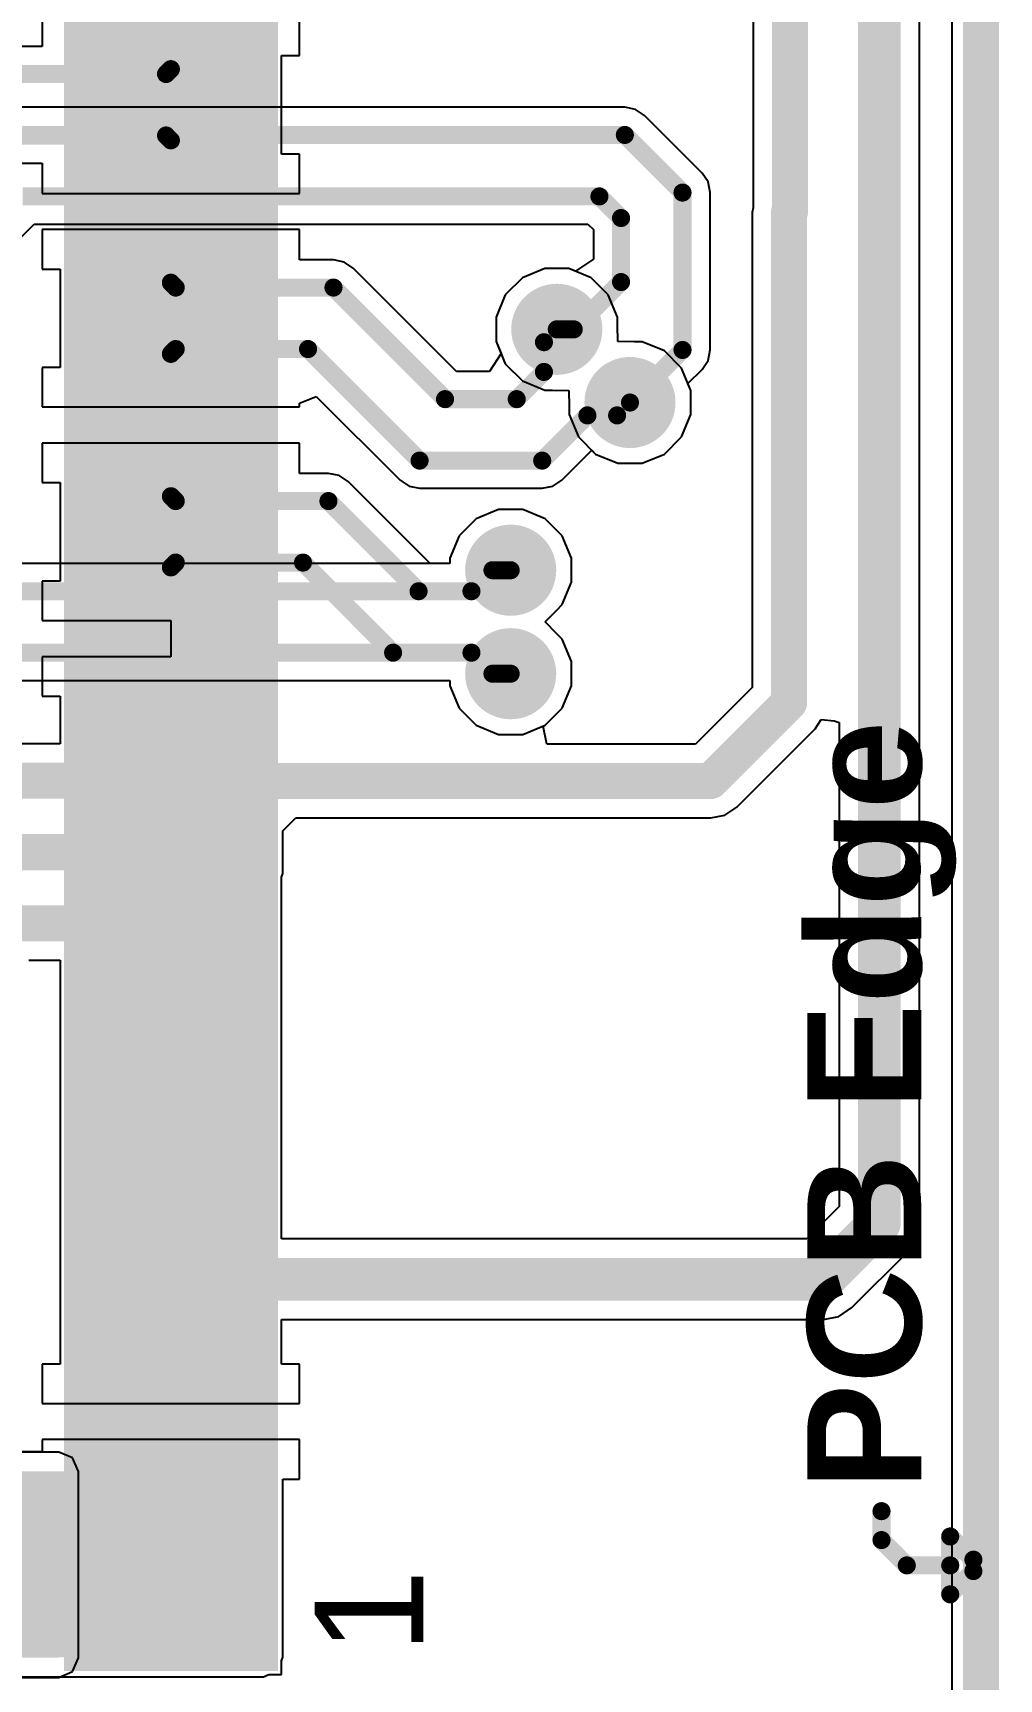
# Model space of a CAD drawing. Header units: inches. Extents: x -0.01 to 1.24, y -0.01 to 1.18.
# Drawn here: x 0.9708 to 1.2381, y 0.2929 to 0.7482 of the extents above; entities that cross this region are included whole.
import ezdxf

# ---------------------------------------------------------------- set-up
doc = ezdxf.new("R2010")
doc.units = ezdxf.units.IN
doc.header["$MEASUREMENT"] = 0
for name, color, linetype in [('Board Outline', 216, 'Continuous'), ('Bottom Layer', 5, 'Continuous'), ('Bottom Solder', 6, 'Continuous'), ('Mechanical 13', 56, 'Continuous'), ('Top Layer', 1, 'Continuous'), ('Top Overlay', 2, 'Continuous'), ('Top Paste', 8, 'Continuous'), ('Top Solder', 216, 'Continuous'), ('Via Holes', 16, 'Continuous')]:
    doc.layers.add(name, color=color, linetype=linetype)
doc.styles.add('Arial', font='', dxfattribs={"height": 0.2})
doc.styles.add('Arial_Bold', font='', dxfattribs={"height": 0.2})
doc.styles.get('Arial').set_extended_font_data('Arial')
doc.styles.get('Arial_Bold').set_extended_font_data('Arial', bold=True)

# ---------------------------------------------------------------- blocks, each defined once
blk = doc.blocks.new('TF31_30S_0_5SH_800__10')
at = {"layer": 'Top Layer'}
for points in [[(-0.27953, 0.03839), (-0.29134, 0.03839), (-0.29134, 0.08957), (-0.27953, 0.08957)], [(-0.25984, 0.03839), (-0.27165, 0.03839), (-0.27165, 0.08957), (-0.25984, 0.08957)], [(-0.24016, 0.03839), (-0.25197, 0.03839), (-0.25197, 0.08957), (-0.24016, 0.08957)], [(-0.22047, 0.03839), (-0.23228, 0.03839), (-0.23228, 0.08957), (-0.22047, 0.08957)], [(-0.20079, 0.03839), (-0.2126, 0.03839), (-0.2126, 0.08957), (-0.20079, 0.08957)], [(-0.1811, 0.03839), (-0.19291, 0.03839), (-0.19291, 0.08957), (-0.1811, 0.08957)], [(-0.16142, 0.03839), (-0.17323, 0.03839), (-0.17323, 0.08957), (-0.16142, 0.08957)], [(-0.14173, 0.03839), (-0.15354, 0.03839), (-0.15354, 0.08957), (-0.14173, 0.08957)], [(-0.12205, 0.03839), (-0.13386, 0.03839), (-0.13386, 0.08957), (-0.12205, 0.08957)], [(-0.10236, 0.03839), (-0.11417, 0.03839), (-0.11417, 0.08957), (-0.10236, 0.08957)], [(-0.08268, 0.03839), (-0.09449, 0.03839), (-0.09449, 0.08957), (-0.08268, 0.08957)], [(-0.06299, 0.03839), (-0.0748, 0.03839), (-0.0748, 0.08957), (-0.06299, 0.08957)], [(-0.04331, 0.03839), (-0.05512, 0.03839), (-0.05512, 0.08957), (-0.04331, 0.08957)], [(-0.02362, 0.03839), (-0.03543, 0.03839), (-0.03543, 0.08957), (-0.02362, 0.08957)], [(-0.00394, 0.03839), (-0.01575, 0.03839), (-0.01575, 0.08957), (-0.00394, 0.08957)], [(0.01575, 0.03839), (0.00394, 0.03839), (0.00394, 0.08957), (0.01575, 0.08957)], [(0.03543, 0.03839), (0.02362, 0.03839), (0.02362, 0.08957), (0.03543, 0.08957)], [(0.05512, 0.03839), (0.04331, 0.03839), (0.04331, 0.08957), (0.05512, 0.08957)], [(0.0748, 0.03839), (0.06299, 0.03839), (0.06299, 0.08957), (0.0748, 0.08957)], [(0.09449, 0.03839), (0.08268, 0.03839), (0.08268, 0.08957), (0.09449, 0.08957)], [(0.11417, 0.03839), (0.10236, 0.03839), (0.10236, 0.08957), (0.11417, 0.08957)], [(0.13386, 0.03839), (0.12205, 0.03839), (0.12205, 0.08957), (0.13386, 0.08957)], [(0.15354, 0.03839), (0.14173, 0.03839), (0.14173, 0.08957), (0.15354, 0.08957)]]:
    blk.add_hatch(color=1, dxfattribs=at).paths.add_polyline_path(points)
at = {"layer": 'Top Paste'}
for points in [[(-0.27953, 0.03839), (-0.29134, 0.03839), (-0.29134, 0.08957), (-0.27953, 0.08957)], [(-0.25984, 0.03839), (-0.27165, 0.03839), (-0.27165, 0.08957), (-0.25984, 0.08957)], [(-0.24016, 0.03839), (-0.25197, 0.03839), (-0.25197, 0.08957), (-0.24016, 0.08957)], [(-0.22047, 0.03839), (-0.23228, 0.03839), (-0.23228, 0.08957), (-0.22047, 0.08957)], [(-0.20079, 0.03839), (-0.2126, 0.03839), (-0.2126, 0.08957), (-0.20079, 0.08957)], [(-0.1811, 0.03839), (-0.19291, 0.03839), (-0.19291, 0.08957), (-0.1811, 0.08957)], [(-0.16142, 0.03839), (-0.17323, 0.03839), (-0.17323, 0.08957), (-0.16142, 0.08957)], [(-0.14173, 0.03839), (-0.15354, 0.03839), (-0.15354, 0.08957), (-0.14173, 0.08957)], [(-0.12205, 0.03839), (-0.13386, 0.03839), (-0.13386, 0.08957), (-0.12205, 0.08957)], [(-0.10236, 0.03839), (-0.11417, 0.03839), (-0.11417, 0.08957), (-0.10236, 0.08957)], [(-0.08268, 0.03839), (-0.09449, 0.03839), (-0.09449, 0.08957), (-0.08268, 0.08957)], [(-0.06299, 0.03839), (-0.0748, 0.03839), (-0.0748, 0.08957), (-0.06299, 0.08957)], [(-0.04331, 0.03839), (-0.05512, 0.03839), (-0.05512, 0.08957), (-0.04331, 0.08957)], [(-0.02362, 0.03839), (-0.03543, 0.03839), (-0.03543, 0.08957), (-0.02362, 0.08957)], [(-0.00394, 0.03839), (-0.01575, 0.03839), (-0.01575, 0.08957), (-0.00394, 0.08957)], [(0.01575, 0.03839), (0.00394, 0.03839), (0.00394, 0.08957), (0.01575, 0.08957)], [(0.03543, 0.03839), (0.02362, 0.03839), (0.02362, 0.08957), (0.03543, 0.08957)], [(0.05512, 0.03839), (0.04331, 0.03839), (0.04331, 0.08957), (0.05512, 0.08957)], [(0.0748, 0.03839), (0.06299, 0.03839), (0.06299, 0.08957), (0.0748, 0.08957)], [(0.09449, 0.03839), (0.08268, 0.03839), (0.08268, 0.08957), (0.09449, 0.08957)], [(0.11417, 0.03839), (0.10236, 0.03839), (0.10236, 0.08957), (0.11417, 0.08957)], [(0.13386, 0.03839), (0.12205, 0.03839), (0.12205, 0.08957), (0.13386, 0.08957)], [(0.15354, 0.03839), (0.14173, 0.03839), (0.14173, 0.08957), (0.15354, 0.08957)]]:
    blk.add_hatch(color=8, dxfattribs=at).paths.add_polyline_path(points)
at = {"layer": 'Top Solder'}
for points in [[(-0.27553, 0.03439), (-0.29534, 0.03439), (-0.29534, 0.09357), (-0.27553, 0.09357)], [(-0.25584, 0.03439), (-0.27565, 0.03439), (-0.27565, 0.09357), (-0.25584, 0.09357)], [(-0.23616, 0.03439), (-0.25597, 0.03439), (-0.25597, 0.09357), (-0.23616, 0.09357)], [(-0.21647, 0.03439), (-0.23628, 0.03439), (-0.23628, 0.09357), (-0.21647, 0.09357)], [(-0.19679, 0.03439), (-0.2166, 0.03439), (-0.2166, 0.09357), (-0.19679, 0.09357)], [(-0.1771, 0.03439), (-0.19691, 0.03439), (-0.19691, 0.09357), (-0.1771, 0.09357)], [(-0.15742, 0.03439), (-0.17723, 0.03439), (-0.17723, 0.09357), (-0.15742, 0.09357)], [(-0.13773, 0.03439), (-0.15754, 0.03439), (-0.15754, 0.09357), (-0.13773, 0.09357)], [(-0.11805, 0.03439), (-0.13786, 0.03439), (-0.13786, 0.09357), (-0.11805, 0.09357)], [(-0.09836, 0.03439), (-0.11817, 0.03439), (-0.11817, 0.09357), (-0.09836, 0.09357)], [(-0.07868, 0.03439), (-0.09849, 0.03439), (-0.09849, 0.09357), (-0.07868, 0.09357)], [(-0.05899, 0.03439), (-0.0788, 0.03439), (-0.0788, 0.09357), (-0.05899, 0.09357)], [(-0.03931, 0.03439), (-0.05912, 0.03439), (-0.05912, 0.09357), (-0.03931, 0.09357)], [(-0.01962, 0.03439), (-0.03943, 0.03439), (-0.03943, 0.09357), (-0.01962, 0.09357)], [(0.00006, 0.03439), (-0.01975, 0.03439), (-0.01975, 0.09357), (0.00006, 0.09357)], [(0.01975, 0.03439), (-0.00006, 0.03439), (-0.00006, 0.09357), (0.01975, 0.09357)], [(0.03943, 0.03439), (0.01962, 0.03439), (0.01962, 0.09357), (0.03943, 0.09357)], [(0.05912, 0.03439), (0.03931, 0.03439), (0.03931, 0.09357), (0.05912, 0.09357)], [(0.0788, 0.03439), (0.05899, 0.03439), (0.05899, 0.09357), (0.0788, 0.09357)], [(0.09849, 0.03439), (0.07868, 0.03439), (0.07868, 0.09357), (0.09849, 0.09357)], [(0.11817, 0.03439), (0.09836, 0.03439), (0.09836, 0.09357), (0.11817, 0.09357)], [(0.13786, 0.03439), (0.11805, 0.03439), (0.11805, 0.09357), (0.13786, 0.09357)], [(0.15754, 0.03439), (0.13773, 0.03439), (0.13773, 0.09357), (0.15754, 0.09357)], [(0.17723, 0.03439), (0.15742, 0.03439), (0.15742, 0.09357), (0.17723, 0.09357)]]:
    blk.add_hatch(color=216, dxfattribs=at).paths.add_polyline_path(points)
at = {"layer": 'Mechanical 13'}
for points in [[(-0.25916, -0.1326, 0.005, 0.005, 0), (-0.26616, -0.1396, 0.005, 0.005, 0)], [(-0.25916, -0.1326, 0.005, 0.005, 0), (-0.25116, -0.1326, 0.005, 0.005, 0)], [(-0.26616, -0.1396, 0.005, 0.005, 0), (-0.26616, -0.1516, 0.005, 0.005, 0)], [(-0.27416, -0.1516, 0.005, 0.005, 0), (-0.26773, -0.15802, 0.005, 0.005, 0)], [(-0.27416, -0.1516, 0.005, 0.005, 0), (-0.26616, -0.1516, 0.005, 0.005, 0)], [(-0.26616, -0.1516, 0.005, 0.005, 0), (-0.25816, -0.1516, 0.005, 0.005, 0)], [(-0.25816, -0.1516, 0.005, 0.005, 0), (-0.26458, -0.15802, 0.005, 0.005, 0)]]:
    blk.add_lwpolyline(points, format="xyseb", dxfattribs=at)
for points in [[(-0.26041, -0.1326, 0.0025, 0.0025, 1), (-0.25791, -0.1326, 0.0025, 0.0025, 1)], [(-0.26041, -0.1326, 0.0025, 0.0025, 1), (-0.25791, -0.1326, 0.0025, 0.0025, 1)], [(-0.25241, -0.1326, 0.0025, 0.0025, 1), (-0.24991, -0.1326, 0.0025, 0.0025, 1)], [(-0.26741, -0.1396, 0.0025, 0.0025, 1), (-0.26491, -0.1396, 0.0025, 0.0025, 1)], [(-0.26741, -0.1396, 0.0025, 0.0025, 1), (-0.26491, -0.1396, 0.0025, 0.0025, 1)], [(-0.27541, -0.1516, 0.0025, 0.0025, 1), (-0.27291, -0.1516, 0.0025, 0.0025, 1)], [(-0.27541, -0.1516, 0.0025, 0.0025, 1), (-0.27291, -0.1516, 0.0025, 0.0025, 1)], [(-0.26741, -0.1516, 0.0025, 0.0025, 1), (-0.26491, -0.1516, 0.0025, 0.0025, 1)], [(-0.26741, -0.1516, 0.0025, 0.0025, 1), (-0.26491, -0.1516, 0.0025, 0.0025, 1)], [(-0.26741, -0.1516, 0.0025, 0.0025, 1), (-0.26491, -0.1516, 0.0025, 0.0025, 1)], [(-0.25941, -0.1516, 0.0025, 0.0025, 1), (-0.25691, -0.1516, 0.0025, 0.0025, 1)], [(-0.25941, -0.1516, 0.0025, 0.0025, 1), (-0.25691, -0.1516, 0.0025, 0.0025, 1)], [(-0.26898, -0.15802, 0.0025, 0.0025, 1), (-0.26648, -0.15802, 0.0025, 0.0025, 1)], [(-0.26583, -0.15802, 0.0025, 0.0025, 1), (-0.26333, -0.15802, 0.0025, 0.0025, 1)]]:
    blk.add_lwpolyline(points, format="xyseb", close=True, dxfattribs=at)
at = {"layer": 'Top Overlay'}
blk.add_lwpolyline([(-0.37992, -0.16043, 0.005, 0.005, 0), (0.37992, -0.16043, 0.005, 0.005, 0)], format="xyseb", dxfattribs=at)
at = {"layer": 'Mechanical 13', "style": 'Arial_Bold'}
blk.add_text('PCB Edge', height=0.031496, dxfattribs=at).set_placement((-0.24528, -0.14358))
at = {"layer": 'Top Overlay', "style": 'Arial'}
blk.add_text('1', height=0.03, dxfattribs=at).set_placement((-0.29057, -0.00581))

msp = doc.modelspace()

# ---------------------------------------------------------------- hatches: boundary and pattern name
at = {"layer": 'Bottom Layer'}
h = msp.add_hatch(color=5, dxfattribs=at)
edge = h.paths.add_edge_path()
edge.add_arc((1.11576, 0.66624), 0.01181, 0, 360)
h = msp.add_hatch(color=5, dxfattribs=at)
edge = h.paths.add_edge_path()
edge.add_arc((1.136, 0.646), 0.01181, 0, 360)
h = msp.add_hatch(color=5, dxfattribs=at)
edge = h.paths.add_edge_path()
edge.add_arc((1.103, 0.59962), 0.01181, 0, 360)
h = msp.add_hatch(color=5, dxfattribs=at)
edge = h.paths.add_edge_path()
edge.add_arc((1.103, 0.571), 0.01181, 0, 360)
msp.add_hatch(color=5, dxfattribs=at).paths.add_polyline_path([(0.556, 0.29883), (0.978, 0.29883), (0.978, 0.35032), (0.556, 0.35032)])
at = {"layer": 'Bottom Solder'}
h = msp.add_hatch(color=6, dxfattribs=at)
edge = h.paths.add_edge_path()
edge.add_arc((1.11576, 0.66624), 0.0126, 0, 360)
h = msp.add_hatch(color=6, dxfattribs=at)
edge = h.paths.add_edge_path()
edge.add_arc((1.136, 0.646), 0.0126, 0, 360)
h = msp.add_hatch(color=6, dxfattribs=at)
edge = h.paths.add_edge_path()
edge.add_arc((1.103, 0.59962), 0.0126, 0, 360)
h = msp.add_hatch(color=6, dxfattribs=at)
edge = h.paths.add_edge_path()
edge.add_arc((1.103, 0.571), 0.0126, 0, 360)
at = {"layer": 'Top Layer'}
h = msp.add_hatch(color=1, dxfattribs=at)
edge = h.paths.add_edge_path()
edge.add_arc((1.11576, 0.66624), 0.01181, 0, 360)
h = msp.add_hatch(color=1, dxfattribs=at)
edge = h.paths.add_edge_path()
edge.add_arc((1.136, 0.646), 0.01181, 0, 360)
h = msp.add_hatch(color=1, dxfattribs=at)
edge = h.paths.add_edge_path()
edge.add_arc((1.103, 0.59962), 0.01181, 0, 360)
h = msp.add_hatch(color=1, dxfattribs=at)
edge = h.paths.add_edge_path()
edge.add_arc((1.103, 0.571), 0.01181, 0, 360)
for points in [[(0.98341, 0.51575), (1.03459, 0.51575), (1.03459, 0.52756), (0.98341, 0.52756)], [(0.938, 0.299), (1.03459, 0.299), (1.03459, 0.35039), (0.938, 0.35039)], [(0.98341, 0.29921), (1.03459, 0.29921), (1.03459, 0.35039), (0.98341, 0.35039)]]:
    msp.add_hatch(color=1, dxfattribs=at).paths.add_polyline_path(points)
at = {"layer": 'Top Solder'}
h = msp.add_hatch(color=216, dxfattribs=at)
edge = h.paths.add_edge_path()
edge.add_arc((1.11576, 0.66624), 0.0126, 0, 360)
h = msp.add_hatch(color=216, dxfattribs=at)
edge = h.paths.add_edge_path()
edge.add_arc((1.136, 0.646), 0.0126, 0, 360)
h = msp.add_hatch(color=216, dxfattribs=at)
edge = h.paths.add_edge_path()
edge.add_arc((1.103, 0.59962), 0.0126, 0, 360)
h = msp.add_hatch(color=216, dxfattribs=at)
edge = h.paths.add_edge_path()
edge.add_arc((1.103, 0.571), 0.0126, 0, 360)
at = {"layer": 'Via Holes'}
h = msp.add_hatch(color=7, dxfattribs=at)
edge = h.paths.add_edge_path()
edge.add_arc((1.11576, 0.66624), 0.00591, 0, 360)
h = msp.add_hatch(color=7, dxfattribs=at)
edge = h.paths.add_edge_path()
edge.add_arc((1.136, 0.646), 0.00591, 0, 360)
h = msp.add_hatch(color=7, dxfattribs=at)
edge = h.paths.add_edge_path()
edge.add_arc((1.103, 0.59962), 0.00591, 0, 360)
h = msp.add_hatch(color=7, dxfattribs=at)
edge = h.paths.add_edge_path()
edge.add_arc((1.103, 0.571), 0.00591, 0, 360)

# ---------------------------------------------------------------- linework, layer by layer
at = {"layer": 'Board Outline'}
msp.add_lwpolyline([(1.2331, 0, 0.01, 0.01, 0), (1.2331, 1.17365, 0.01, 0.01, 0)], format="xyseb", dxfattribs=at)
at = {"layer": 'Bottom Layer'}
for p, q in [((1.225, 1.165), (1.225, 0.01)), ((1.13458, 0.72765), (0.96096, 0.72765)), ((1.13751, 0.72706), (1.13458, 0.72765)), ((1.13999, 0.72541), (1.13751, 0.72706)), ((1.15593, 0.70947), (1.13999, 0.72541)), ((1.15759, 0.70699), (1.15593, 0.70947)), ((1.15817, 0.70406), (1.15759, 0.70699)), ((1.15817, 0.66053), (1.15817, 0.70406)), ((0.90441, 0.62859), (0.97117, 0.69535)), ((0.97117, 0.69535), (1.12437, 0.69535)), ((1.12437, 0.69535), (1.12588, 0.69385)), ((1.12588, 0.69385), (1.12588, 0.68566)), ((1.11242, 0.68305), (1.10624, 0.68049)), ((1.11911, 0.68305), (1.11242, 0.68305)), ((1.12096, 0.68228), (1.11911, 0.68305)), ((1.12588, 0.68566), (1.12096, 0.68228)), ((1.10624, 0.68049), (1.10151, 0.67576)), ((1.10151, 0.67576), (1.09895, 0.66958)), ((1.09895, 0.66958), (1.09895, 0.66289)), ((1.09895, 0.66289), (1.10151, 0.65672)), ((1.15759, 0.6576), (1.15817, 0.66053)), ((1.10151, 0.65672), (1.10624, 0.65199)), ((1.15593, 0.65512), (1.15759, 0.6576)), ((1.10624, 0.65199), (1.11242, 0.64943)), ((1.15203, 0.65122), (1.15593, 0.65512)), ((1.15281, 0.64934), (1.15203, 0.65122)), ((1.11242, 0.64943), (1.11457, 0.64943)), ((1.11457, 0.64943), (1.11911, 0.64935)), ((1.11911, 0.64935), (1.11919, 0.64481)), ((1.15281, 0.64266), (1.15281, 0.64934)), ((1.11919, 0.64481), (1.11919, 0.64266)), ((1.11919, 0.64266), (1.12175, 0.63648)), ((1.15025, 0.63648), (1.15281, 0.64266)), ((1.12175, 0.63648), (1.12648, 0.63175)), ((1.14552, 0.63175), (1.15025, 0.63648)), ((1.12648, 0.63175), (1.13266, 0.62919)), ((1.13266, 0.62919), (1.13934, 0.62919)), ((1.13934, 0.62919), (1.14552, 0.63175)), ((1.09966, 0.61643), (1.09348, 0.61387)), ((1.10634, 0.61643), (1.09966, 0.61643)), ((1.11252, 0.61387), (1.10634, 0.61643)), ((1.09348, 0.61387), (1.08875, 0.60914)), ((1.11725, 0.60914), (1.11252, 0.61387)), ((1.08875, 0.60914), (1.08619, 0.60297)), ((1.11981, 0.60297), (1.11725, 0.60914)), ((1.08619, 0.60146), (0.82417, 0.60146)), ((1.08619, 0.60297), (1.08619, 0.60146)), ((1.11981, 0.59628), (1.11981, 0.60297)), ((1.11725, 0.5901), (1.11981, 0.59628)), ((1.11258, 0.58531), (1.11573, 0.58858)), ((1.11573, 0.58858), (1.11725, 0.5901)), ((1.11573, 0.58204), (1.11258, 0.58531)), ((1.11725, 0.58052), (1.11573, 0.58204)), ((1.11981, 0.57434), (1.11725, 0.58052)), ((1.11981, 0.56766), (1.11981, 0.57434)), ((0.70502, 0.56916), (1.08619, 0.56916)), ((1.08619, 0.56916), (1.08619, 0.56766)), ((1.08619, 0.56766), (1.08875, 0.56148)), ((1.11725, 0.56148), (1.11981, 0.56766)), ((1.08875, 0.56148), (1.09348, 0.55675)), ((1.11252, 0.55675), (1.11725, 0.56148)), ((1.09348, 0.55675), (1.09966, 0.55419)), ((1.10634, 0.55419), (1.11252, 0.55675)), ((1.09966, 0.55419), (1.10634, 0.55419)), ((0.978, 0.35573), (0.556, 0.35573)), ((0.98183, 0.35414), (0.978, 0.35573)), ((0.98341, 0.35032), (0.98183, 0.35414)), ((0.98341, 0.29883), (0.98341, 0.35032)), ((0.98183, 0.295), (0.98341, 0.29883)), ((0.556, 0.29341), (0.978, 0.29341)), ((0.978, 0.29341), (0.98183, 0.295))]:
    msp.add_line(p, q, dxfattribs=at)
for points in [[(0.96096, 0.72, 0.005, 0.005, 0), (1.13458, 0.72, 0.005, 0.005, 0)], [(1.13458, 0.72, 0.005, 0.005, 0), (1.15053, 0.70406, 0.005, 0.005, 0)], [(1.15053, 0.66053, 0.005, 0.005, 0), (1.15053, 0.70406, 0.005, 0.005, 0)], [(0.968, 0.703, 0.005, 0.005, 0), (1.12754, 0.703, 0.005, 0.005, 0)], [(1.12754, 0.703, 0.005, 0.005, 0), (1.13353, 0.69702, 0.005, 0.005, 0)], [(1.13353, 0.67932, 0.005, 0.005, 0), (1.13353, 0.69702, 0.005, 0.005, 0)], [(1.12044, 0.66624, 0.005, 0.005, 0), (1.13353, 0.67932, 0.005, 0.005, 0)], [(1.11576, 0.66624, 0.005, 0.005, 0), (1.12044, 0.66624, 0.005, 0.005, 0)], [(1.136, 0.646, 0.005, 0.005, 0), (1.15053, 0.66053, 0.005, 0.005, 0)], [(1.09215, 0.59381, 0.005, 0.005, 0), (1.09796, 0.59962, 0.005, 0.005, 0)], [(1.09796, 0.59962, 0.005, 0.005, 0), (1.103, 0.59962, 0.005, 0.005, 0)], [(0.84119, 0.59381, 0.005, 0.005, 0), (1.09215, 0.59381, 0.005, 0.005, 0)], [(0.70185, 0.57681, 0.005, 0.005, 0), (1.09215, 0.57681, 0.005, 0.005, 0)], [(1.09215, 0.57681, 0.005, 0.005, 0), (1.09796, 0.571, 0.005, 0.005, 0)], [(1.09796, 0.571, 0.005, 0.005, 0), (1.103, 0.571, 0.005, 0.005, 0)]]:
    msp.add_lwpolyline(points, format="xyseb", dxfattribs=at)
for points in [[(1.13333, 0.72, 0.0025, 0.0025, 1), (1.13583, 0.72, 0.0025, 0.0025, 1)], [(1.13333, 0.72, 0.0025, 0.0025, 1), (1.13583, 0.72, 0.0025, 0.0025, 1)], [(1.14928, 0.70406, 0.0025, 0.0025, 1), (1.15178, 0.70406, 0.0025, 0.0025, 1)], [(1.14928, 0.70406, 0.0025, 0.0025, 1), (1.15178, 0.70406, 0.0025, 0.0025, 1)], [(1.12629, 0.703, 0.0025, 0.0025, 1), (1.12879, 0.703, 0.0025, 0.0025, 1)], [(1.12629, 0.703, 0.0025, 0.0025, 1), (1.12879, 0.703, 0.0025, 0.0025, 1)], [(1.13228, 0.69702, 0.0025, 0.0025, 1), (1.13478, 0.69702, 0.0025, 0.0025, 1)], [(1.13228, 0.69702, 0.0025, 0.0025, 1), (1.13478, 0.69702, 0.0025, 0.0025, 1)], [(1.13228, 0.67932, 0.0025, 0.0025, 1), (1.13478, 0.67932, 0.0025, 0.0025, 1)], [(1.13228, 0.67932, 0.0025, 0.0025, 1), (1.13478, 0.67932, 0.0025, 0.0025, 1)], [(1.11451, 0.66624, 0.0025, 0.0025, 1), (1.11701, 0.66624, 0.0025, 0.0025, 1)], [(1.11919, 0.66624, 0.0025, 0.0025, 1), (1.12169, 0.66624, 0.0025, 0.0025, 1)], [(1.11919, 0.66624, 0.0025, 0.0025, 1), (1.12169, 0.66624, 0.0025, 0.0025, 1)], [(1.14928, 0.66053, 0.0025, 0.0025, 1), (1.15178, 0.66053, 0.0025, 0.0025, 1)], [(1.14928, 0.66053, 0.0025, 0.0025, 1), (1.15178, 0.66053, 0.0025, 0.0025, 1)], [(1.13475, 0.646, 0.0025, 0.0025, 1), (1.13725, 0.646, 0.0025, 0.0025, 1)], [(1.09671, 0.59962, 0.0025, 0.0025, 1), (1.09921, 0.59962, 0.0025, 0.0025, 1)], [(1.09671, 0.59962, 0.0025, 0.0025, 1), (1.09921, 0.59962, 0.0025, 0.0025, 1)], [(1.10175, 0.59962, 0.0025, 0.0025, 1), (1.10425, 0.59962, 0.0025, 0.0025, 1)], [(1.0909, 0.59381, 0.0025, 0.0025, 1), (1.0934, 0.59381, 0.0025, 0.0025, 1)], [(1.0909, 0.59381, 0.0025, 0.0025, 1), (1.0934, 0.59381, 0.0025, 0.0025, 1)], [(1.0909, 0.57681, 0.0025, 0.0025, 1), (1.0934, 0.57681, 0.0025, 0.0025, 1)], [(1.0909, 0.57681, 0.0025, 0.0025, 1), (1.0934, 0.57681, 0.0025, 0.0025, 1)], [(1.09671, 0.571, 0.0025, 0.0025, 1), (1.09921, 0.571, 0.0025, 0.0025, 1)], [(1.09671, 0.571, 0.0025, 0.0025, 1), (1.09921, 0.571, 0.0025, 0.0025, 1)], [(1.10175, 0.571, 0.0025, 0.0025, 1), (1.10425, 0.571, 0.0025, 0.0025, 1)]]:
    msp.add_lwpolyline(points, format="xyseb", close=True, dxfattribs=at)
at = {"layer": 'Top Layer'}
for p, q in [((1.225, 1.165), (1.225, 0.01)), ((1.21612, 0.419), (1.21612, 0.85124)), ((1.17006, 0.83213), (1.17006, 0.69987)), ((0.97341, 0.75287), (0.97341, 0.74449)), ((1.04459, 0.74197), (1.04459, 0.75287)), ((0.97341, 0.74449), (0.89238, 0.74449)), ((1.03959, 0.71472), (1.03959, 0.74197)), ((1.03959, 0.74197), (1.04459, 0.74197)), ((0.90259, 0.7122), (0.97341, 0.7122)), ((0.97341, 0.7122), (0.97341, 0.70382)), ((1.04459, 0.71472), (1.03959, 0.71472)), ((1.04459, 0.70382), (1.04459, 0.71472)), ((0.97341, 0.70382), (1.009, 0.70382)), ((1.009, 0.70382), (1.04459, 0.70382)), ((1.17006, 0.69987), (1.1698, 0.69856)), ((1.1698, 0.69856), (1.1698, 0.56722)), ((1.009, 0.69382), (0.97341, 0.69382)), ((0.97341, 0.69382), (0.97341, 0.68291)), ((1.04459, 0.69382), (1.009, 0.69382)), ((1.04459, 0.68544), (1.04459, 0.69382)), ((0.97341, 0.68291), (0.97841, 0.68291)), ((0.97841, 0.68291), (0.97841, 0.65567)), ((1.05398, 0.68544), (1.04459, 0.68544)), ((1.0569, 0.68486), (1.05398, 0.68544)), ((1.05939, 0.6832), (1.0569, 0.68486)), ((1.08801, 0.65457), (1.05939, 0.6832)), ((1.11242, 0.68305), (1.10624, 0.68049)), ((1.11911, 0.68305), (1.11242, 0.68305)), ((1.12528, 0.68049), (1.11911, 0.68305)), ((1.10624, 0.68049), (1.10151, 0.67576)), ((1.13001, 0.67576), (1.12528, 0.68049)), ((1.10151, 0.67576), (1.09895, 0.66958)), ((1.13257, 0.66958), (1.13001, 0.67576)), ((1.09895, 0.66958), (1.09895, 0.66289)), ((1.13257, 0.66743), (1.13257, 0.66958)), ((1.13265, 0.66289), (1.13257, 0.66743)), ((1.09895, 0.66289), (1.10033, 0.65957)), ((1.13719, 0.66281), (1.13265, 0.66289)), ((1.13934, 0.66281), (1.13719, 0.66281)), ((1.14552, 0.66025), (1.13934, 0.66281)), ((1.15025, 0.65552), (1.14552, 0.66025)), ((0.97841, 0.65567), (0.97341, 0.65567)), ((0.97341, 0.65567), (0.97341, 0.64476)), ((1.10033, 0.65957), (1.09712, 0.65457)), ((1.09712, 0.65457), (1.08801, 0.65457)), ((1.15281, 0.64934), (1.15025, 0.65552)), ((1.04459, 0.64579), (1.04921, 0.6477)), ((1.04921, 0.6477), (1.07239, 0.62452)), ((1.15281, 0.64266), (1.15281, 0.64934)), ((0.97341, 0.64476), (1.009, 0.64476)), ((1.009, 0.64476), (1.04459, 0.64476)), ((1.04459, 0.64476), (1.04459, 0.64579)), ((1.15025, 0.63648), (1.15281, 0.64266)), ((1.009, 0.63476), (0.97341, 0.63476)), ((0.97341, 0.63476), (0.97341, 0.62386)), ((1.04459, 0.63476), (1.009, 0.63476)), ((1.04459, 0.62638), (1.04459, 0.63476)), ((1.14552, 0.63175), (1.15025, 0.63648)), ((1.11712, 0.62452), (1.12541, 0.63281)), ((1.12541, 0.63281), (1.12648, 0.63175)), ((1.12648, 0.63175), (1.13266, 0.62919)), ((1.13266, 0.62919), (1.13934, 0.62919)), ((1.13934, 0.62919), (1.14552, 0.63175)), ((0.97341, 0.62386), (0.97841, 0.62386)), ((0.97841, 0.62386), (0.97841, 0.59661)), ((1.05259, 0.62638), (1.04459, 0.62638)), ((1.05552, 0.6258), (1.05259, 0.62638)), ((1.058, 0.62414), (1.05552, 0.6258)), ((1.08069, 0.60146), (1.058, 0.62414)), ((1.07239, 0.62452), (1.07239, 0.62452)), ((1.07239, 0.62452), (1.07487, 0.62286)), ((1.11464, 0.62286), (1.11712, 0.62452)), ((1.07487, 0.62286), (1.0778, 0.62228)), ((1.0778, 0.62228), (1.11171, 0.62228)), ((1.11171, 0.62228), (1.11464, 0.62286)), ((1.09966, 0.61643), (1.09348, 0.61387)), ((1.10634, 0.61643), (1.09966, 0.61643)), ((1.11252, 0.61387), (1.10634, 0.61643)), ((1.09348, 0.61387), (1.08875, 0.60914)), ((1.11725, 0.60914), (1.11252, 0.61387)), ((1.08875, 0.60914), (1.08619, 0.60297)), ((1.11981, 0.60297), (1.11725, 0.60914)), ((1.08619, 0.60146), (1.08069, 0.60146)), ((1.08619, 0.60297), (1.08619, 0.60146)), ((1.11981, 0.59628), (1.11981, 0.60297)), ((0.97841, 0.59661), (0.97341, 0.59661)), ((0.97341, 0.59661), (0.97341, 0.58571)), ((1.11725, 0.5901), (1.11981, 0.59628)), ((1.11258, 0.58531), (1.11573, 0.58858)), ((1.11573, 0.58858), (1.11725, 0.5901)), ((0.97341, 0.58571), (1.009, 0.58571)), ((1.009, 0.58571), (1.009, 0.57571)), ((1.11573, 0.58204), (1.11258, 0.58531)), ((1.11725, 0.58052), (1.11573, 0.58204)), ((1.11981, 0.57434), (1.11725, 0.58052)), ((1.009, 0.57571), (0.97341, 0.57571)), ((0.97341, 0.57571), (0.97341, 0.5648)), ((1.11981, 0.56766), (1.11981, 0.57434)), ((0.97341, 0.5648), (0.97841, 0.5648)), ((0.97841, 0.5648), (0.97841, 0.55164)), ((1.11725, 0.56148), (1.11981, 0.56766)), ((1.1698, 0.56722), (1.15412, 0.55153)), ((1.11252, 0.55675), (1.11725, 0.56148)), ((1.11201, 0.55653), (1.11252, 0.55675)), ((1.113, 0.55153), (1.11201, 0.55653)), ((1.16555, 0.53413), (1.18721, 0.55579)), ((1.18721, 0.55579), (1.18888, 0.55829)), ((1.18888, 0.55829), (1.19249, 0.55797)), ((1.19249, 0.55797), (1.19388, 0.55746)), ((1.19388, 0.55746), (1.19388, 0.42361)), ((0.97841, 0.55164), (0.93888, 0.55164)), ((1.15412, 0.55153), (1.113, 0.55153)), ((1.16224, 0.53192), (1.16555, 0.53413)), ((1.04, 0.52756), (1.04353, 0.53114)), ((1.04353, 0.53114), (1.15834, 0.53114)), ((1.15834, 0.53114), (1.16224, 0.53192)), ((1.04, 0.51575), (1.04, 0.52756)), ((1.03959, 0.51475), (1.04, 0.51575)), ((1.03959, 0.47138), (1.03959, 0.51475)), ((0.96971, 0.49177), (0.97841, 0.49177)), ((0.97841, 0.49177), (0.97841, 0.45169)), ((1.03959, 0.43201), (1.03959, 0.47138)), ((0.97841, 0.45169), (0.97841, 0.41232)), ((1.03959, 0.41466), (1.03959, 0.43201)), ((1.19388, 0.42361), (1.18494, 0.41466)), ((1.21527, 0.41474), (1.21612, 0.419)), ((1.21612, 0.419), (1.21612, 0.419)), ((1.18494, 0.41466), (1.03959, 0.41466)), ((1.21286, 0.41114), (1.21527, 0.41474)), ((0.97841, 0.41232), (0.97841, 0.38008)), ((1.19741, 0.39568), (1.21286, 0.41114)), ((1.21286, 0.41114), (1.21286, 0.41114)), ((1.03959, 0.38008), (1.03959, 0.39242)), ((1.03959, 0.39242), (1.18954, 0.39242)), ((1.18954, 0.39242), (1.1938, 0.39327)), ((1.18954, 0.39242), (1.18954, 0.39242)), ((1.1938, 0.39327), (1.19741, 0.39568)), ((0.97841, 0.38008), (0.97341, 0.38008)), ((0.97341, 0.38008), (0.97341, 0.36917)), ((1.04459, 0.38008), (1.03959, 0.38008)), ((1.04459, 0.36917), (1.04459, 0.38008)), ((0.97341, 0.36917), (1.009, 0.36917)), ((1.009, 0.36917), (1.04459, 0.36917)), ((0.97341, 0.35581), (0.938, 0.35581)), ((1.009, 0.35917), (0.97341, 0.35917)), ((0.97341, 0.35917), (0.97341, 0.35581)), ((1.04459, 0.35917), (1.009, 0.35917)), ((1.04459, 0.34827), (1.04459, 0.35917)), ((1.04, 0.299), (1.04, 0.34827)), ((1.04, 0.34827), (1.04459, 0.34827)), ((1.03959, 0.29801), (1.04, 0.299)), ((1.03959, 0.29421), (1.03959, 0.29801)), ((0.938, 0.29359), (1.03459, 0.29359)), ((1.03459, 0.29359), (1.0361, 0.29421)), ((1.0361, 0.29421), (1.03959, 0.29421))]:
    msp.add_line(p, q, dxfattribs=at)
for points in [[(1.205, 0.419, 0.01181, 0.01181, 0), (1.205, 0.85124, 0.01181, 0.01181, 0)], [(1.18026, 0.69882, 0.01, 0.01, 0), (1.18026, 0.83635, 0.01, 0.01, 0)], [(0.89238, 0.73685, 0.005, 0.005, 0), (1.00766, 0.73685, 0.005, 0.005, 0)], [(1.00766, 0.73685, 0.005, 0.005, 0), (1.009, 0.73819, 0.005, 0.005, 0)], [(0.89942, 0.71985, 0.005, 0.005, 0), (1.00766, 0.71985, 0.005, 0.005, 0)], [(1.00766, 0.71985, 0.005, 0.005, 0), (1.009, 0.7185, 0.005, 0.005, 0)], [(1.18, 0.69856, 0.01, 0.01, 0), (1.18026, 0.69882, 0.01, 0.01, 0)], [(1.18, 0.563, 0.01, 0.01, 0), (1.18, 0.69856, 0.01, 0.01, 0)], [(1.009, 0.67913, 0.005, 0.005, 0), (1.01034, 0.67779, 0.005, 0.005, 0)], [(1.01034, 0.67779, 0.005, 0.005, 0), (1.05398, 0.67779, 0.005, 0.005, 0)], [(1.05398, 0.67779, 0.005, 0.005, 0), (1.08484, 0.64693, 0.005, 0.005, 0)], [(1.1122, 0.66268, 0.005, 0.005, 0), (1.11576, 0.66624, 0.005, 0.005, 0)], [(1.1122, 0.65446, 0.005, 0.005, 0), (1.1122, 0.66268, 0.005, 0.005, 0)], [(1.009, 0.65945, 0.005, 0.005, 0), (1.01034, 0.66079, 0.005, 0.005, 0)], [(1.01034, 0.66079, 0.005, 0.005, 0), (1.04694, 0.66079, 0.005, 0.005, 0)], [(1.04694, 0.66079, 0.005, 0.005, 0), (1.0778, 0.62993, 0.005, 0.005, 0)], [(1.10467, 0.64693, 0.005, 0.005, 0), (1.1122, 0.65446, 0.005, 0.005, 0)], [(1.08484, 0.64693, 0.005, 0.005, 0), (1.10467, 0.64693, 0.005, 0.005, 0)], [(1.13244, 0.64244, 0.005, 0.005, 0), (1.136, 0.646, 0.005, 0.005, 0)], [(1.11171, 0.62993, 0.005, 0.005, 0), (1.12422, 0.64244, 0.005, 0.005, 0)], [(1.12422, 0.64244, 0.005, 0.005, 0), (1.13244, 0.64244, 0.005, 0.005, 0)], [(1.0778, 0.62993, 0.005, 0.005, 0), (1.11171, 0.62993, 0.005, 0.005, 0)], [(1.009, 0.62008, 0.005, 0.005, 0), (1.01034, 0.61874, 0.005, 0.005, 0)], [(1.01034, 0.61874, 0.005, 0.005, 0), (1.05259, 0.61874, 0.005, 0.005, 0)], [(1.05259, 0.61874, 0.005, 0.005, 0), (1.07752, 0.59381, 0.005, 0.005, 0)], [(1.009, 0.60039, 0.005, 0.005, 0), (1.01034, 0.60174, 0.005, 0.005, 0)], [(1.01034, 0.60174, 0.005, 0.005, 0), (1.04555, 0.60174, 0.005, 0.005, 0)], [(1.04555, 0.60174, 0.005, 0.005, 0), (1.07048, 0.57681, 0.005, 0.005, 0)], [(1.09215, 0.59381, 0.005, 0.005, 0), (1.09796, 0.59962, 0.005, 0.005, 0)], [(1.09796, 0.59962, 0.005, 0.005, 0), (1.103, 0.59962, 0.005, 0.005, 0)], [(1.07752, 0.59381, 0.005, 0.005, 0), (1.09215, 0.59381, 0.005, 0.005, 0)], [(1.07048, 0.57681, 0.005, 0.005, 0), (1.09215, 0.57681, 0.005, 0.005, 0)], [(1.09215, 0.57681, 0.005, 0.005, 0), (1.09796, 0.571, 0.005, 0.005, 0)], [(1.09796, 0.571, 0.005, 0.005, 0), (1.103, 0.571, 0.005, 0.005, 0)], [(1.15834, 0.54134, 0.01, 0.01, 0), (1.18, 0.563, 0.01, 0.01, 0)], [(0.91745, 0.54144, 0.01, 0.01, 0), (1.00889, 0.54144, 0.01, 0.01, 0)], [(1.00889, 0.54144, 0.01, 0.01, 0), (1.009, 0.54134, 0.01, 0.01, 0)], [(1.009, 0.54134, 0.01, 0.01, 0), (1.15834, 0.54134, 0.01, 0.01, 0)], [(0.96396, 0.52165, 0.01, 0.01, 0), (1.009, 0.52165, 0.01, 0.01, 0)], [(0.96549, 0.50197, 0.01, 0.01, 0), (1.009, 0.50197, 0.01, 0.01, 0)], [(1.18954, 0.40354, 0.01181, 0.01181, 0), (1.205, 0.419, 0.01181, 0.01181, 0)], [(1.009, 0.40354, 0.01181, 0.01181, 0), (1.18954, 0.40354, 0.01181, 0.01181, 0)]]:
    msp.add_lwpolyline(points, format="xyseb", dxfattribs=at)
for points in [[(1.00641, 0.73685, 0.0025, 0.0025, 1), (1.00891, 0.73685, 0.0025, 0.0025, 1)], [(1.00641, 0.73685, 0.0025, 0.0025, 1), (1.00891, 0.73685, 0.0025, 0.0025, 1)], [(1.00775, 0.73819, 0.0025, 0.0025, 1), (1.01025, 0.73819, 0.0025, 0.0025, 1)], [(1.00641, 0.71985, 0.0025, 0.0025, 1), (1.00891, 0.71985, 0.0025, 0.0025, 1)], [(1.00641, 0.71985, 0.0025, 0.0025, 1), (1.00891, 0.71985, 0.0025, 0.0025, 1)], [(1.00775, 0.7185, 0.0025, 0.0025, 1), (1.01025, 0.7185, 0.0025, 0.0025, 1)], [(1.1775, 0.69856, 0.005, 0.005, 1), (1.1825, 0.69856, 0.005, 0.005, 1)], [(1.1775, 0.69856, 0.005, 0.005, 1), (1.1825, 0.69856, 0.005, 0.005, 1)], [(1.17776, 0.69882, 0.005, 0.005, 1), (1.18276, 0.69882, 0.005, 0.005, 1)], [(1.17776, 0.69882, 0.005, 0.005, 1), (1.18276, 0.69882, 0.005, 0.005, 1)], [(1.00775, 0.67913, 0.0025, 0.0025, 1), (1.01025, 0.67913, 0.0025, 0.0025, 1)], [(1.00909, 0.67779, 0.0025, 0.0025, 1), (1.01159, 0.67779, 0.0025, 0.0025, 1)], [(1.00909, 0.67779, 0.0025, 0.0025, 1), (1.01159, 0.67779, 0.0025, 0.0025, 1)], [(1.05273, 0.67779, 0.0025, 0.0025, 1), (1.05523, 0.67779, 0.0025, 0.0025, 1)], [(1.05273, 0.67779, 0.0025, 0.0025, 1), (1.05523, 0.67779, 0.0025, 0.0025, 1)], [(1.11095, 0.66268, 0.0025, 0.0025, 1), (1.11345, 0.66268, 0.0025, 0.0025, 1)], [(1.11095, 0.66268, 0.0025, 0.0025, 1), (1.11345, 0.66268, 0.0025, 0.0025, 1)], [(1.11451, 0.66624, 0.0025, 0.0025, 1), (1.11701, 0.66624, 0.0025, 0.0025, 1)], [(1.00775, 0.65945, 0.0025, 0.0025, 1), (1.01025, 0.65945, 0.0025, 0.0025, 1)], [(1.00909, 0.66079, 0.0025, 0.0025, 1), (1.01159, 0.66079, 0.0025, 0.0025, 1)], [(1.00909, 0.66079, 0.0025, 0.0025, 1), (1.01159, 0.66079, 0.0025, 0.0025, 1)], [(1.04569, 0.66079, 0.0025, 0.0025, 1), (1.04819, 0.66079, 0.0025, 0.0025, 1)], [(1.04569, 0.66079, 0.0025, 0.0025, 1), (1.04819, 0.66079, 0.0025, 0.0025, 1)], [(1.11095, 0.65446, 0.0025, 0.0025, 1), (1.11345, 0.65446, 0.0025, 0.0025, 1)], [(1.11095, 0.65446, 0.0025, 0.0025, 1), (1.11345, 0.65446, 0.0025, 0.0025, 1)], [(1.08359, 0.64693, 0.0025, 0.0025, 1), (1.08609, 0.64693, 0.0025, 0.0025, 1)], [(1.08359, 0.64693, 0.0025, 0.0025, 1), (1.08609, 0.64693, 0.0025, 0.0025, 1)], [(1.10342, 0.64693, 0.0025, 0.0025, 1), (1.10592, 0.64693, 0.0025, 0.0025, 1)], [(1.10342, 0.64693, 0.0025, 0.0025, 1), (1.10592, 0.64693, 0.0025, 0.0025, 1)], [(1.13475, 0.646, 0.0025, 0.0025, 1), (1.13725, 0.646, 0.0025, 0.0025, 1)], [(1.12297, 0.64244, 0.0025, 0.0025, 1), (1.12547, 0.64244, 0.0025, 0.0025, 1)], [(1.12297, 0.64244, 0.0025, 0.0025, 1), (1.12547, 0.64244, 0.0025, 0.0025, 1)], [(1.13119, 0.64244, 0.0025, 0.0025, 1), (1.13369, 0.64244, 0.0025, 0.0025, 1)], [(1.13119, 0.64244, 0.0025, 0.0025, 1), (1.13369, 0.64244, 0.0025, 0.0025, 1)], [(1.07655, 0.62993, 0.0025, 0.0025, 1), (1.07905, 0.62993, 0.0025, 0.0025, 1)], [(1.07655, 0.62993, 0.0025, 0.0025, 1), (1.07905, 0.62993, 0.0025, 0.0025, 1)], [(1.11046, 0.62993, 0.0025, 0.0025, 1), (1.11296, 0.62993, 0.0025, 0.0025, 1)], [(1.11046, 0.62993, 0.0025, 0.0025, 1), (1.11296, 0.62993, 0.0025, 0.0025, 1)], [(1.00775, 0.62008, 0.0025, 0.0025, 1), (1.01025, 0.62008, 0.0025, 0.0025, 1)], [(1.00909, 0.61874, 0.0025, 0.0025, 1), (1.01159, 0.61874, 0.0025, 0.0025, 1)], [(1.00909, 0.61874, 0.0025, 0.0025, 1), (1.01159, 0.61874, 0.0025, 0.0025, 1)], [(1.05134, 0.61874, 0.0025, 0.0025, 1), (1.05384, 0.61874, 0.0025, 0.0025, 1)], [(1.05134, 0.61874, 0.0025, 0.0025, 1), (1.05384, 0.61874, 0.0025, 0.0025, 1)], [(1.00775, 0.60039, 0.0025, 0.0025, 1), (1.01025, 0.60039, 0.0025, 0.0025, 1)], [(1.00909, 0.60174, 0.0025, 0.0025, 1), (1.01159, 0.60174, 0.0025, 0.0025, 1)], [(1.00909, 0.60174, 0.0025, 0.0025, 1), (1.01159, 0.60174, 0.0025, 0.0025, 1)], [(1.0443, 0.60174, 0.0025, 0.0025, 1), (1.0468, 0.60174, 0.0025, 0.0025, 1)], [(1.0443, 0.60174, 0.0025, 0.0025, 1), (1.0468, 0.60174, 0.0025, 0.0025, 1)], [(1.09671, 0.59962, 0.0025, 0.0025, 1), (1.09921, 0.59962, 0.0025, 0.0025, 1)], [(1.09671, 0.59962, 0.0025, 0.0025, 1), (1.09921, 0.59962, 0.0025, 0.0025, 1)], [(1.10175, 0.59962, 0.0025, 0.0025, 1), (1.10425, 0.59962, 0.0025, 0.0025, 1)], [(1.07627, 0.59381, 0.0025, 0.0025, 1), (1.07877, 0.59381, 0.0025, 0.0025, 1)], [(1.07627, 0.59381, 0.0025, 0.0025, 1), (1.07877, 0.59381, 0.0025, 0.0025, 1)], [(1.0909, 0.59381, 0.0025, 0.0025, 1), (1.0934, 0.59381, 0.0025, 0.0025, 1)], [(1.0909, 0.59381, 0.0025, 0.0025, 1), (1.0934, 0.59381, 0.0025, 0.0025, 1)], [(1.06923, 0.57681, 0.0025, 0.0025, 1), (1.07173, 0.57681, 0.0025, 0.0025, 1)], [(1.06923, 0.57681, 0.0025, 0.0025, 1), (1.07173, 0.57681, 0.0025, 0.0025, 1)], [(1.0909, 0.57681, 0.0025, 0.0025, 1), (1.0934, 0.57681, 0.0025, 0.0025, 1)], [(1.0909, 0.57681, 0.0025, 0.0025, 1), (1.0934, 0.57681, 0.0025, 0.0025, 1)], [(1.09671, 0.571, 0.0025, 0.0025, 1), (1.09921, 0.571, 0.0025, 0.0025, 1)], [(1.09671, 0.571, 0.0025, 0.0025, 1), (1.09921, 0.571, 0.0025, 0.0025, 1)], [(1.10175, 0.571, 0.0025, 0.0025, 1), (1.10425, 0.571, 0.0025, 0.0025, 1)], [(1.1775, 0.563, 0.005, 0.005, 1), (1.1825, 0.563, 0.005, 0.005, 1)], [(1.1775, 0.563, 0.005, 0.005, 1), (1.1825, 0.563, 0.005, 0.005, 1)], [(1.00639, 0.54144, 0.005, 0.005, 1), (1.01139, 0.54144, 0.005, 0.005, 1)], [(1.00639, 0.54144, 0.005, 0.005, 1), (1.01139, 0.54144, 0.005, 0.005, 1)], [(1.0065, 0.54134, 0.005, 0.005, 1), (1.0115, 0.54134, 0.005, 0.005, 1)], [(1.0065, 0.54134, 0.005, 0.005, 1), (1.0115, 0.54134, 0.005, 0.005, 1)], [(1.15584, 0.54134, 0.005, 0.005, 1), (1.16084, 0.54134, 0.005, 0.005, 1)], [(1.15584, 0.54134, 0.005, 0.005, 1), (1.16084, 0.54134, 0.005, 0.005, 1)], [(1.0065, 0.52165, 0.005, 0.005, 1), (1.0115, 0.52165, 0.005, 0.005, 1)], [(1.0065, 0.50197, 0.005, 0.005, 1), (1.0115, 0.50197, 0.005, 0.005, 1)], [(1.20205, 0.419, 0.00591, 0.00591, 1), (1.20795, 0.419, 0.00591, 0.00591, 1)], [(1.20205, 0.419, 0.00591, 0.00591, 1), (1.20795, 0.419, 0.00591, 0.00591, 1)], [(1.00605, 0.40354, 0.00591, 0.00591, 1), (1.01195, 0.40354, 0.00591, 0.00591, 1)], [(1.18659, 0.40354, 0.00591, 0.00591, 1), (1.1925, 0.40354, 0.00591, 0.00591, 1)], [(1.18659, 0.40354, 0.00591, 0.00591, 1), (1.1925, 0.40354, 0.00591, 0.00591, 1)]]:
    msp.add_lwpolyline(points, format="xyseb", close=True, dxfattribs=at)

# ---------------------------------------------------------------- block references
at = {"rotation": 90}
msp.add_blockref('TF31_30S_0_5SH_800__10', (1.07298, 0.59055), dxfattribs=at)

doc.saveas('drawing.dxf')
